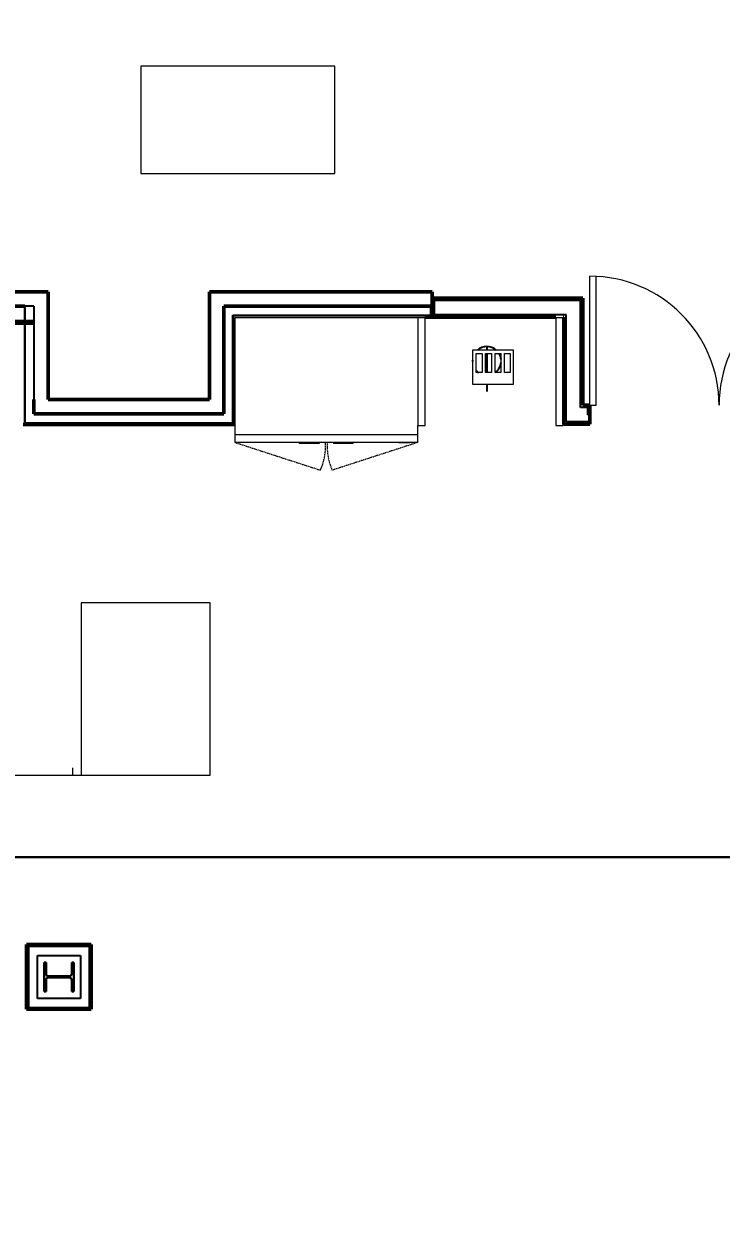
# Model space of a CAD drawing. Header units: inches. Extents: x -460 to 10305, y -938 to 5356.
# Drawn here: x 1276.5 to 1470.9, y 705.9 to 1037 of the extents above; entities that cross this region are included whole.
import ezdxf
from ezdxf import colors
from ezdxf.entities.mleader import LeaderData, LeaderLine
from ezdxf.math import Vec2, Vec3

# ---------------------------------------------------------------- set-up
doc = ezdxf.new("R2010")
doc.units = ezdxf.units.IN
doc.header["$MEASUREMENT"] = 0
doc.linetypes.add('01-0263-G-DWG-BFP-ARCH$0$Dash', pattern=[0.25, 0.125, -0.125])
doc.layers.add('01-0263-G-DWG-BFP-ARCH$0$SP-CASE', color=11, linetype='Continuous', lineweight=13)
doc.layers.add('01-0263-G-DWG-BFP-ARCH$0$SP-COLUMNS', color=40, linetype='Continuous', lineweight=13)
for name, color, linetype in [('01-0263-G-DWG-BFP-ARCH$0$SP-DOOR', 5, 'Continuous'), ('01-0263-G-DWG-BFP-ARCH$0$SP-FIXT', 35, 'Continuous'), ('01-0263-G-DWG-BFP-ARCH$0$SP-WALL', 7, 'Continuous'), ('T-Comm-Path', 40, 'Continuous'), ('T-Detl-Wrko-ISD50184 Kitchen Ringer', 150, 'Continuous')]:
    doc.layers.add(name, color=color, linetype=linetype)

# ---------------------------------------------------------------- blocks, each defined once
blk = doc.blocks.new('01-0263-G-DWG-BFP-ARCH$0$W-Wide Flange-Column - W8X40-V61-GROUND FLOOR - PROPOSED')
at = {"layer": '01-0263-G-DWG-BFP-ARCH$0$SP-COLUMNS', "lineweight": 9}
h = blk.add_hatch(dxfattribs=at)
h.set_pattern_fill('FP_73', color=256, style=0, pattern_type=2)
h.set_pattern_definition([(315, (-48.972, 577.4), (9.5035, 9.5035), []), (315, (-34.572, 577.4), (9.5035, 9.5035), [])])
h.paths.add_polyline_path([(-4.04, 3.56), (-0.87, 3.56), (-0.38, 3.36), (-0.18, 2.87), (-0.18, -2.88), (-0.38, -3.36), (-0.87, -3.57), (-4.04, -3.57), (-4.04, -4.12), (4.03, -4.12), (4.03, -3.57), (0.87, -3.57), (0.38, -3.36), (0.18, -2.88), (0.18, 2.87), (0.38, 3.36), (0.87, 3.56), (4.03, 3.56), (4.03, 4.12), (-4.04, 4.12)], flags=0)
at = {"layer": '01-0263-G-DWG-BFP-ARCH$0$SP-COLUMNS', "lineweight": 30}
for p, q in [((4.03, 4.12), (-4.04, 4.12)), ((-4.04, 4.12), (-4.04, 3.56)), ((-4.04, 3.56), (-0.87, 3.56)), ((0.87, 3.56), (4.03, 3.56)), ((4.03, 3.56), (4.03, 4.12)), ((-0.18, 2.87), (-0.18, -2.88)), ((0.18, -2.88), (0.18, 2.87)), ((-0.87, -3.57), (-4.04, -3.57)), ((-4.04, -3.57), (-4.04, -4.12)), ((-4.04, -4.12), (4.03, -4.12)), ((4.03, -3.57), (0.87, -3.57)), ((4.03, -4.12), (4.03, -3.57))]:
    blk.add_line(p, q, dxfattribs=at)
for centre, start, end in [((-0.87, 2.87), 0, 90), ((0.87, 2.87), 90, 180), ((-0.87, -2.88), 270, 0), ((0.87, -2.88), 180, 270)]:
    blk.add_arc(centre, 0.69, start, end, dxfattribs=at)
blk = doc.blocks.new('01-0263-G-DWG-BFP-ARCH$0$W-1 DOUBLE DOOR - 3_0_ x 7_0_-4530713-GROUND FLOOR - PROPOSED')
at = {"layer": '01-0263-G-DWG-BFP-ARCH$0$SP-DOOR', "lineweight": 20}
for p, q in [((-36, -2.63), (-36, -38.63)), ((-36, -2.63), (-34.25, -2.63)), ((-34.25, -2.63), (-34.25, -38.63)), ((34.25, -2.63), (34.25, -38.58)), ((36, -2.63), (34.25, -2.63)), ((36, -2.63), (36, -38.63)), ((-36, -38.63), (-34.25, -38.63))]:
    blk.add_line(p, q, dxfattribs=at)
at = {"layer": '01-0263-G-DWG-BFP-ARCH$0$SP-DOOR', "lineweight": 9}
for centre, start, end in [((-36, -2.63), 270, 360), ((36, -2.63), 180, 270)]:
    blk.add_arc(centre, 36, start, end, dxfattribs=at)
blk = doc.blocks.new('01-0263-G-DWG-BFP-ARCH', base_point=(1295.16, 1352.86))
at = {"layer": '01-0263-G-DWG-BFP-ARCH$0$SP-CASE'}
for p, q in [((2658.04, 2374.84), (2604.04, 2374.84)), ((2604.04, 2374.84), (2604.04, 2344.84)), ((2658.04, 2344.84), (2658.04, 2374.84)), ((2604.04, 2344.84), (2658.04, 2344.84)), ((2681.2, 2304.62), (2630.2, 2304.62)), ((2630.2, 2304.62), (2630.2, 2272.12)), ((2683.2, 2304.62), (2681.2, 2304.62)), ((2681.2, 2304.62), (2681.2, 2274.62)), ((2683.2, 2274.62), (2683.2, 2304.62)), ((2721.7, 2304.62), (2719.7, 2304.62)), ((2719.7, 2304.62), (2719.7, 2274.62)), ((2721.7, 2274.62), (2721.7, 2304.62)), ((2707.88, 2295.62), (2696.45, 2295.62)), ((2696.45, 2295.62), (2696.45, 2286.13)), ((2697.45, 2289.43), (2697.45, 2294.68)), ((2697.45, 2294.68), (2699.08, 2294.68)), ((2699.08, 2294.68), (2699.08, 2289.43)), ((2700.08, 2289.43), (2700.08, 2294.68)), ((2700.08, 2294.68), (2701.7, 2294.68)), ((2701.7, 2294.68), (2701.7, 2289.43)), ((2702.7, 2289.43), (2702.7, 2294.68)), ((2702.7, 2294.68), (2704.33, 2294.68)), ((2704.33, 2294.68), (2704.33, 2289.43)), ((2705.33, 2289.43), (2705.33, 2294.68)), ((2705.33, 2294.68), (2706.95, 2294.68)), ((2706.95, 2294.68), (2706.95, 2289.43)), ((2707.88, 2286.13), (2707.88, 2295.62)), ((2699.08, 2289.43), (2697.45, 2289.43)), ((2701.7, 2289.43), (2700.08, 2289.43)), ((2704.33, 2289.43), (2702.7, 2289.43)), ((2706.95, 2289.43), (2705.33, 2289.43)), ((2696.45, 2286.13), (2707.88, 2286.13)), ((2630.2, 2272.12), (2681.2, 2272.12)), ((2630.2, 2272.12), (2630.2, 2269.87)), ((2630.2, 2272.12), (2681.2, 2272.12)), ((2681.2, 2272.12), (2681.2, 2274.62)), ((2681.2, 2274.62), (2683.2, 2274.62)), ((2681.2, 2269.87), (2681.2, 2272.12)), ((2719.7, 2274.62), (2721.7, 2274.62)), ((2681.2, 2269.87), (2630.2, 2269.87)), ((2648.2, 2269.62), (2648.2, 2269.87)), ((2653.7, 2269.62), (2648.2, 2269.62)), ((2653.7, 2269.87), (2653.7, 2269.62)), ((2657.7, 2269.87), (2657.7, 2269.62)), ((2663.2, 2269.62), (2657.7, 2269.62)), ((2663.2, 2269.62), (2663.2, 2269.87)), ((2675.9, 2269.87), (2675.9, 2269.75)), ((2678.99, 2269.75), (2675.9, 2269.75)), ((2678.99, 2269.75), (2678.99, 2269.87)), ((2623.36, 2225.14), (2587.36, 2225.14)), ((2587.36, 2225.14), (2587.36, 2177.14)), ((2623.36, 2177.14), (2623.36, 2225.14)), ((2585.04, 2177.13), (2585.04, 2179.14)), ((2551.2, 2177.13), (2587.36, 2177.13)), ((2587.36, 2177.14), (2623.36, 2177.14))]:
    blk.add_line(p, q, dxfattribs=at)
at = {"layer": '01-0263-G-DWG-BFP-ARCH$0$SP-CASE', "linetype": '01-0263-G-DWG-BFP-ARCH$0$Dash', "lineweight": 5}
for p, q in [((2630.29, 2269.87), (2654.07, 2262.15)), ((2681.1, 2269.87), (2657.33, 2262.15))]:
    blk.add_line(p, q, dxfattribs=at)
for centre, start, end in [((2638.56, 2268.9), 336.4579, 3.2873), ((2672.83, 2268.9), 176.7127, 203.5421)]:
    blk.add_arc(centre, 16.91, start, end, dxfattribs=at)
at = {"layer": '01-0263-G-DWG-BFP-ARCH$0$SP-FIXT'}
for p, q in [((2700.41, 2296.62), (2700.41, 2295.62)), ((2700.41, 2294.68), (2700.41, 2289.43)), ((2700.41, 2286.13), (2700.41, 2284.12))]:
    blk.add_line(p, q, dxfattribs=at)
for start, end in [(90, 130.5479), (49.4521, 90), (6.147, 31.5979), (177.4305, 182.5695), (305.696, 353.853), (221.6329, 234.5003)]:
    blk.add_arc((2700.41, 2292.62), 4, start, end, dxfattribs=at)
at = {"layer": '01-0263-G-DWG-BFP-ARCH$0$SP-WALL', "lineweight": 50}
for p, q in [((2578.16, 2311.86), (2438.66, 2311.86)), ((2578.16, 2281.86), (2578.16, 2311.86)), ((2685.16, 2311.86), (2623.16, 2311.86)), ((2623.16, 2311.86), (2623.16, 2281.86)), ((2685.16, 2311.86), (2685.16, 2304.86)), ((2571.66, 2307.86), (2438.66, 2307.86)), ((2627.16, 2307.86), (2685.16, 2307.86)), ((2627.16, 2277.86), (2627.16, 2307.86)), ((2727.16, 2310.11), (2685.16, 2310.11)), ((2727.16, 2280.24), (2727.16, 2310.11)), ((2683.16, 2304.86), (2719.66, 2304.86)), ((2721.66, 2304.86), (2721.91, 2304.86)), ((2721.91, 2304.86), (2721.91, 2274.99)), ((2438.66, 2303.11), (2574.16, 2303.11)), ((2574.16, 2281.86), (2574.16, 2277.86)), ((2623.16, 2281.86), (2578.16, 2281.86)), ((2729.16, 2280.24), (2727.16, 2280.24)), ((2729.16, 2274.99), (2729.16, 2280.24)), ((2571.16, 2274.86), (2630.16, 2274.86)), ((2574.16, 2277.86), (2627.16, 2277.86)), ((2721.91, 2274.99), (2729.16, 2274.99)), ((2590.16, 2129.86), (2572.16, 2129.86)), ((2572.16, 2129.86), (2572.16, 2111.86)), ((2590.16, 2111.86), (2590.16, 2129.86)), ((2572.16, 2111.86), (2590.16, 2111.86))]:
    blk.add_line(p, q, dxfattribs=at)
at = {"layer": '01-0263-G-DWG-BFP-ARCH$0$SP-WALL'}
for p, q in [((2571.53, 2307.86), (2571.53, 2275.24)), ((2574.16, 2307.86), (2571.66, 2307.86)), ((2571.66, 2307.86), (2571.66, 2275.36)), ((2574.16, 2307.86), (2574.16, 2281.86)), ((2684.78, 2305.24), (2684.78, 2307.86)), ((2685.78, 2309.49), (2685.78, 2305.49)), ((2726.53, 2309.49), (2685.78, 2309.49)), ((2726.53, 2279.61), (2726.53, 2309.49)), ((2629.66, 2305.36), (2684.78, 2305.36)), ((2629.66, 2275.36), (2629.66, 2305.36)), ((2629.78, 2305.24), (2684.78, 2305.24)), ((2629.78, 2275.24), (2629.78, 2305.24)), ((2722.53, 2305.49), (2685.78, 2305.49)), ((2722.53, 2275.61), (2722.53, 2305.49)), ((2439.41, 2303.86), (2574.16, 2303.86)), ((2728.53, 2279.61), (2726.53, 2279.61)), ((2728.53, 2277.61), (2728.53, 2279.61)), ((2571.53, 2275.24), (2629.78, 2275.24)), ((2571.66, 2275.36), (2629.66, 2275.36)), ((2729.16, 2275.61), (2722.53, 2275.61)), ((2728.53, 2277.61), (2729.16, 2277.61)), ((2589.78, 2129.49), (2572.53, 2129.49)), ((2572.53, 2129.49), (2572.53, 2112.24)), ((2589.66, 2129.36), (2572.66, 2129.36)), ((2572.66, 2129.36), (2572.66, 2112.36)), ((2589.66, 2112.36), (2589.66, 2129.36)), ((2589.78, 2112.24), (2589.78, 2129.49)), ((2575.16, 2126.86), (2587.16, 2126.86)), ((2575.16, 2114.86), (2575.16, 2126.86)), ((2587.16, 2126.86), (2587.16, 2114.86)), ((2587.16, 2114.86), (2575.16, 2114.86)), ((2572.53, 2112.24), (2589.78, 2112.24)), ((2572.66, 2112.36), (2589.66, 2112.36))]:
    blk.add_line(p, q, dxfattribs=at)
at = {"layer": '01-0263-G-DWG-BFP-ARCH$0$SP-COLUMNS', "rotation": 89.99999999999984}
blk.add_blockref('01-0263-G-DWG-BFP-ARCH$0$W-Wide Flange-Column - W8X40-V61-GROUND FLOOR - PROPOSED', (2581.16, 2120.86), dxfattribs=at)
at = {"layer": '01-0263-G-DWG-BFP-ARCH$0$SP-DOOR', "rotation": 180}
blk.add_blockref('01-0263-G-DWG-BFP-ARCH$0$W-1 DOUBLE DOOR - 3_0_ x 7_0_-4530713-GROUND FLOOR - PROPOSED', (2765.16, 2277.61), dxfattribs=at)

msp = doc.modelspace()

# ---------------------------------------------------------------- block references
msp.add_blockref('01-0263-G-DWG-BFP-ARCH', (0.26, 3.26))

# ---------------------------------------------------------------- next in the draw order: linework, layer by layer
at = {"layer": 'T-Comm-Path'}
for points in [[(2251.3, 949.26), (2251.3, 870.22), (2160.07, 870.22), (1955.23, 804.64), (770.79, 804.64), (770.79, 1151.43), (796.02, 1151.43), (796.02, 1136.26), (876.1, 1136.26)], [(175.01, 767.49), (166.84, 767.49), (166.84, 804.64), (1955.23, 804.64), (2160.07, 870.22), (2251.3, 870.22), (2251.3, 949.26)], [(2251.3, 949.26), (2251.3, 870.22), (2160.07, 870.22), (1955.23, 804.64), (205.57, 804.64), (205.57, 412.78), (256.18, 412.78)], [(2251.3, 949.26), (2251.3, 870.22), (2160.07, 870.22), (1955.23, 804.64), (205.57, 804.64), (205.57, 586.51), (256.18, 586.51)], [(2251.3, 949.26), (2251.3, 870.22), (2160.07, 870.22), (1955.23, 804.64), (669.47, 804.64), (669.47, 771.83), (674.26, 771.83)]]:
    msp.add_lwpolyline(points, dxfattribs=at)

# ---------------------------------------------------------------- next in the draw order: leaders
at = {"layer": 'T-Detl-Wrko-ISD50184 Kitchen Ringer'}
ml = msp.add_multileader_mtext('Standard', dxfattribs=at)
ml.set_content('ISD50184\\PInstall a tie cable from the office, room G27 to the wall and tie in the external ringer.', color=256)
ml.set_leader_properties()
ml.build(insert=Vec2(0, 0))
ml.multileader.update_dxf_attribs({"text_right_attachment_type": 6, "dogleg_length": 0.36, "arrow_head_size": 0.18})
ctx = ml.context
ctx.base_point, ctx.char_height, ctx.arrow_head_size, ctx.landing_gap_size, ctx.plane_origin = Vec3(1243.15, 1474.44), 20, 0.18, 0.09, Vec3(803.64, 1058.45)
ctx.right_attachment = 6
notes = []
notes.append((ctx, [(1, (1, 1, 0), (1570.36, 1461.1), (-1, 0), 0.36, [(0, [(803.64, 1058.45)], 0, []), (1, [(1780.07, 707.38)], 0, [])])]))
ctx.mtext.insert, ctx.mtext.width, ctx.mtext.flow_direction = Vec3(1243.24, 1487.77), 342.1472, 5
for ctx, leaders in notes:
    for number, flags, end, landing, length, lines in leaders:
        leader = LeaderData()
        leader.index, (leader.has_last_leader_line, leader.has_dogleg_vector, leader.attachment_direction) = number, flags
        leader.last_leader_point, leader.dogleg_vector, leader.dogleg_length = Vec3(end), Vec3(landing), length
        for number, points, colour, breaks in lines:
            line = LeaderLine()
            line.index, line.vertices, line.color, line.breaks = number, Vec3.list(points), colors.encode_raw_color(colour), breaks
            leader.lines.append(line)
        ctx.leaders.append(leader)

doc.saveas('drawing.dxf')
